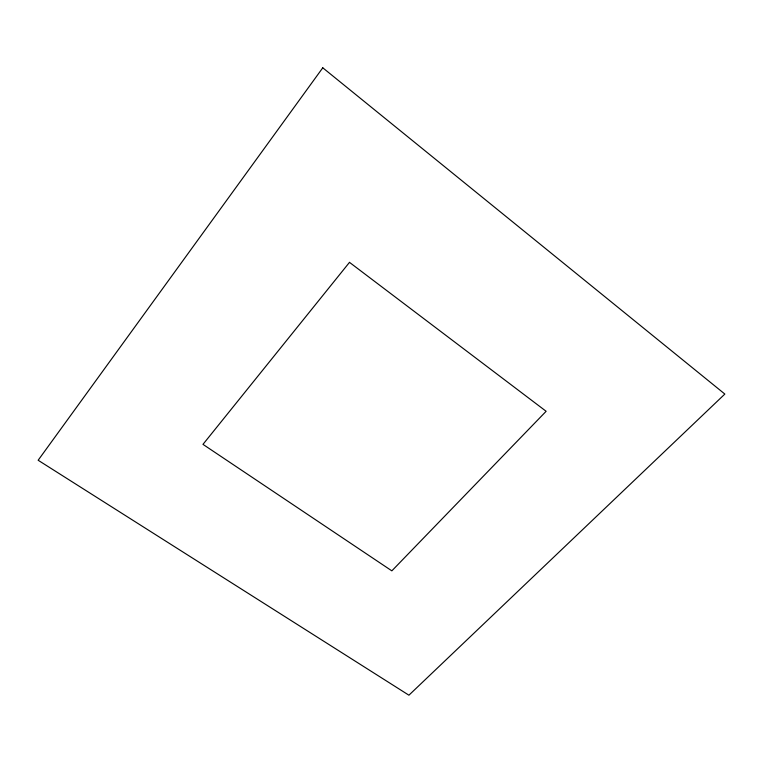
<?xml version="1.0" encoding="UTF-8"?>
<svg xmlns="http://www.w3.org/2000/svg" width="763" height="763" viewBox="0 0 763 763"><rect width="100%" height="100%" fill="white"/><g stroke="black" fill="none" stroke-linecap="round" stroke-linejoin="round"><path stroke-width="1.14" d="M322.778 67.802L38.15 460.251L408.92 695.198L724.85 394.061L322.778 67.802M349.492 262.358L202.977 444.362L391.848 570.848L546.136 411.286L349.492 262.358"/></g></svg>
